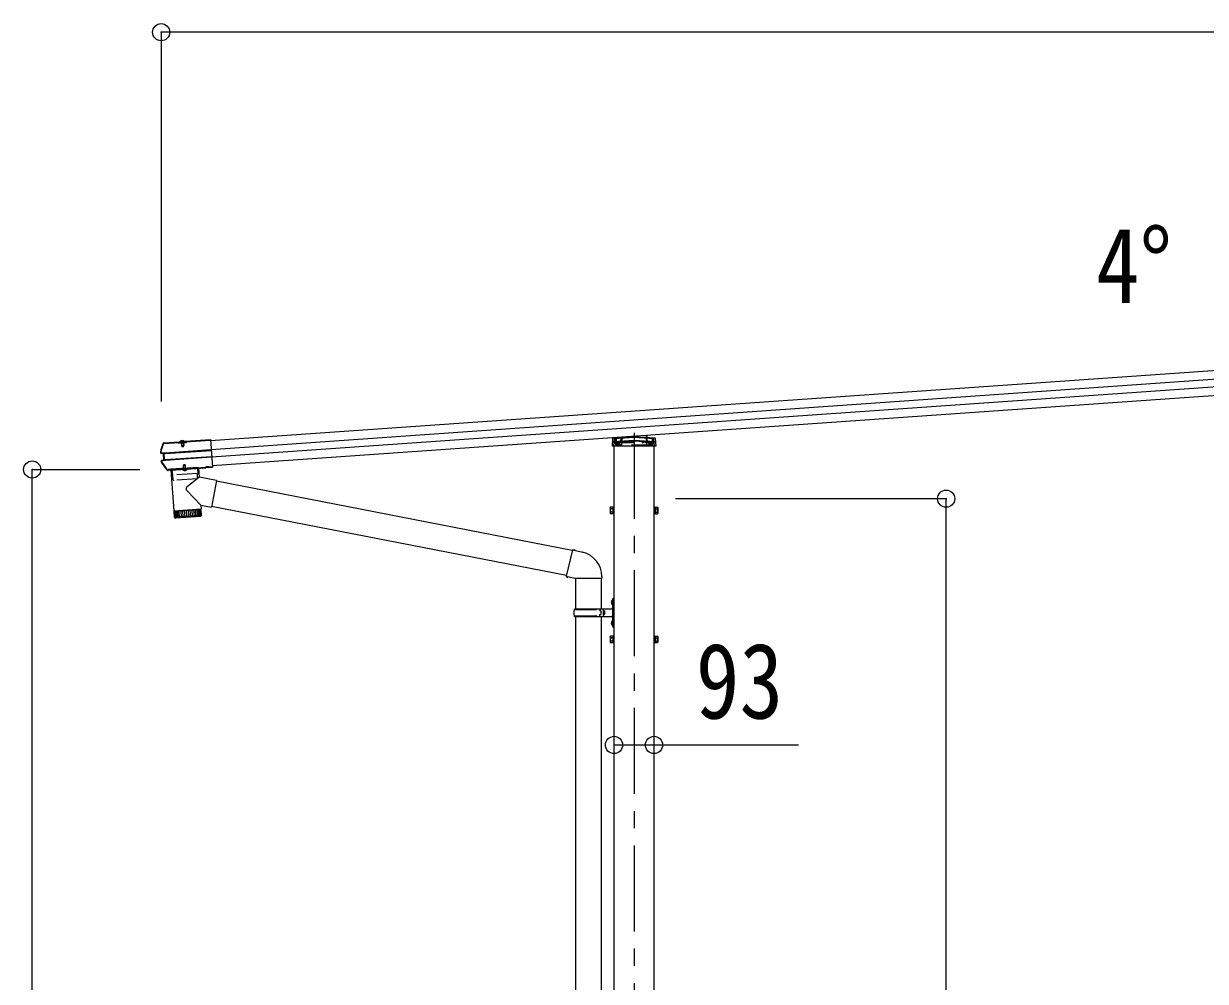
# Model space of a CAD drawing. Units: millimetres at full size, sheet at 1:40; details may follow other scales. Extents: x -11243 to 11243, y -7760 to 7760.
# Drawn here: x 1208 to 3957, y -2171 to 56 of the extents above; entities that cross this region are included whole.
import ezdxf
from ezdxf.enums import TextEntityAlignment as Align

# ---------------------------------------------------------------- set-up
doc = ezdxf.new("R2010")
doc.units = ezdxf.units.MM
doc.header["$LTSCALE"] = 40
doc.header["$PDMODE"] = 32
doc.header["$PDSIZE"] = 40
doc.linetypes.add('CHAIN1', pattern=[8, 5, -1, 1, -1])
doc.linetypes.add('DASHED1', pattern=[1.8, 1.2, -0.6])
for name, color, linetype, lineweight in [('0-1_本体', 5, 'CHAIN1', 9), ('0-3_ELV2', 4, 'Continuous', 9), ('0-6_OTH_LINE', 6, 'Continuous', 9), ('0-7_SHAPE', 4, 'Continuous', 9), ('0-9_OUTLINE', 7, 'Continuous', 9)]:
    doc.layers.add(name, color=color, linetype=linetype, lineweight=lineweight)
doc.styles.add('ＭＳ ゴシック', font='')
doc.styles.get('ＭＳ ゴシック').set_extended_font_data('MS Gothic')

msp = doc.modelspace()

# ---------------------------------------------------------------- linework, layer by layer
at = {"layer": '0-1_本体'}
msp.add_line((2627.85, -895.26), (2627.85, -3894.54), dxfattribs=at)
at = {"layer": '0-3_ELV2'}
for p, q in [((6505.06, -574.27), (1642.5, -914.3)), ((6506.48, -594.58), (1643.92, -934.61)), ((6507.69, -611.82), (1645.13, -951.84)), ((6509.11, -632.13), (1646.55, -972.15)), ((2579.43, -907.4), (2627.85, -904.01)), ((2627.85, -904.01), (2676.26, -907.4)), ((2627.85, -904.01), (2627.85, -904.95)), ((2657.66, -901.48), (2657.95, -906.12)), ((1534.14, -918.68), (1533.95, -918.82)), ((1533.95, -918.82), (1534.05, -920.29)), ((1534.05, -920.29), (1534.18, -920.21)), ((1534.37, -918.66), (1534.14, -918.68)), ((1534.25, -920.17), (1534.14, -918.68)), ((1534.18, -920.21), (1534.25, -920.17)), ((1534.25, -920.17), (1569.86, -917.68)), ((1534.37, -918.66), (1569.75, -916.18)), ((1568.57, -917.89), (1568.71, -919.86)), ((1585.67, -918.67), (1568.71, -919.86)), ((1569.86, -917.68), (1569.75, -916.18)), ((1570, -916.98), (1569.75, -916.18)), ((1569.93, -918.27), (1569.9, -917.8)), ((1584.24, -917.27), (1569.93, -918.27)), ((1583.99, -916.13), (1570.02, -917.11)), ((1570.02, -917.11), (1570.1, -918.26)), ((1571.15, -917.03), (1571.14, -916.83)), ((1582.42, -916.79), (1571.73, -917.54)), ((1574.09, -917.98), (1574.19, -919.47)), ((1574.68, -918.74), (1574.81, -918.22)), ((1574.68, -918.74), (1579.67, -918.39)), ((1574.68, -918.74), (1575.16, -925.62)), ((1575.11, -918.71), (1575.02, -918.21)), ((1575.11, -918.71), (1575.66, -926.51)), ((1575.16, -925.62), (1580.15, -925.27)), ((1579.23, -918.42), (1579.26, -917.91)), ((1579.23, -918.42), (1579.78, -926.22)), ((1579.67, -918.39), (1579.46, -917.9)), ((1579.47, -927.02), (1580.15, -925.27)), ((1579.67, -918.39), (1580.15, -925.27)), ((1580.18, -919.05), (1580.08, -917.56)), ((1581.73, -917.74), (1581.66, -916.84)), ((1582.92, -916.21), (1582.91, -916.01)), ((1584.12, -915.18), (1583.99, -916)), ((1583.99, -916.13), (1584.07, -917.28)), ((1584.12, -915.18), (1642.28, -911.11)), ((1584.22, -916.68), (1584.12, -915.18)), ((1584.2, -916.8), (1584.22, -916.68)), ((1585.53, -916.71), (1584.2, -916.8)), ((1584.2, -916.8), (1584.24, -917.27)), ((1584.22, -916.68), (1642.38, -912.61)), ((1585.53, -916.71), (1585.67, -918.67)), ((1642.28, -911.11), (1646.78, -975.55)), ((2578.91, -915.9), (2627.85, -912.48)), ((2581.35, -4398.68), (2581.35, -926.41)), ((2627.85, -912.48), (2676.78, -915.9)), ((2627.85, -912.48), (2627.85, -913.42)), ((2674.35, -4398.68), (2674.35, -926.41)), ((2677.19, -908.33), (2678.3, -926.41)), ((1533.01, -944.06), (1528.26, -943.49)), ((1534.42, -942.72), (1528.44, -942.01)), ((1529.78, -960.62), (1535.57, -959.05)), ((1533.93, -944), (1533.01, -944.06)), ((1534.9, -957.87), (1533.98, -957.93)), ((1535.34, -942.66), (1534.42, -942.72)), ((1535.57, -959.05), (1534.42, -942.72)), ((1534.65, -944.06), (1535.18, -944.02)), ((1536.48, -958.99), (1535.57, -959.05)), ((1536.12, -957.67), (1535.58, -957.71)), ((1535.95, -942.68), (1535.72, -942.69)), ((1643.95, -935.07), (1536.83, -942.56)), ((1536.83, -958.91), (1537.05, -958.89)), ((1536.91, -943.79), (1644.04, -936.3)), ((1537.88, -957.66), (1645.01, -950.17)), ((1537.97, -958.89), (1645.09, -951.4)), ((1543.01, -981.3), (1543.73, -981.25)), ((1543.38, -982.78), (1543.83, -982.75)), ((1543.73, -981.25), (1543.83, -982.75)), ((1549.99, -981.95), (1544.01, -982.37)), ((1549.89, -980.46), (1549.99, -981.95)), ((1549.99, -981.41), (1550, -981.41)), ((1550.22, -982.31), (1549.99, -981.95)), ((1550.11, -980.81), (1631.52, -975.12)), ((1550.11, -980.81), (1550.22, -982.31)), ((1550.22, -982.31), (1631.62, -976.61)), ((1550.55, -982.27), (1614.4, -977.81)), ((1576.61, -980.7), (1576.59, -980.45)), ((1588.38, -979.88), (1576.61, -980.7)), ((1580.08, -970.19), (1579.4, -971.94)), ((1584.39, -971.59), (1579.4, -971.94)), ((1579.74, -976.74), (1579.4, -971.94)), ((1580.16, -976.61), (1579.77, -970.99)), ((1583.47, -969.95), (1580.08, -970.19)), ((1584.39, -971.59), (1583.47, -969.95)), ((1584.29, -976.32), (1583.89, -970.7)), ((1584.73, -976.39), (1584.39, -971.59)), ((1588.38, -979.88), (1588.36, -979.63)), ((1631.52, -975.12), (1631.62, -976.61)), ((1631.79, -976.23), (1631.62, -976.61)), ((1631.69, -974.74), (1631.79, -976.23)), ((1637.78, -975.82), (1631.79, -976.23)), ((1637.67, -974.32), (1637.78, -975.82)), ((1638, -976.17), (1637.78, -975.82)), ((1637.9, -974.67), (1646.68, -974.06)), ((1637.9, -974.67), (1638, -976.17)), ((1638, -976.17), (1646.78, -975.55)), ((1639.2, -974.58), (1639.3, -976.08)), ((1639.27, -975.68), (1646.76, -975.16)), ((2572.65, -1069.68), (2573.23, -1068.68)), ((2572.65, -1069.68), (2572.65, -1082.68)), ((2578.15, -1068.68), (2573.23, -1068.68)), ((2578.15, -1068.48), (2578.15, -1083.49)), ((2579.75, -1068.93), (2578.15, -1068.93)), ((2675.95, -1068.93), (2677.55, -1068.93)), ((2677.55, -1068.48), (2677.55, -1083.49)), ((2677.55, -1068.48), (2682.46, -1068.48)), ((2683.05, -1069.48), (2682.46, -1068.48)), ((2683.05, -1069.48), (2683.05, -1082.48)), ((2572.65, -1082.68), (2573.23, -1083.69)), ((2578.15, -1072.43), (2573.23, -1072.43)), ((2578.15, -1079.94), (2573.23, -1079.94)), ((2578.15, -1083.69), (2573.23, -1083.69)), ((2578.14, -1076.48), (2579.75, -1076.48)), ((2578.15, -1075.48), (2579.75, -1075.48)), ((2578.15, -1083.03), (2579.75, -1083.03)), ((2677.55, -1075.48), (2675.95, -1075.48)), ((2677.55, -1076.48), (2675.95, -1076.48)), ((2677.55, -1083.03), (2675.95, -1083.03)), ((2677.55, -1072.23), (2682.46, -1072.23)), ((2677.55, -1079.74), (2682.46, -1079.74)), ((2677.55, -1083.49), (2682.46, -1083.49)), ((2683.05, -1082.48), (2682.46, -1083.49)), ((2572.65, -1369.68), (2573.23, -1368.68)), ((2572.65, -1369.68), (2572.65, -1382.68)), ((2578.15, -1368.68), (2573.23, -1368.68)), ((2578.15, -1372.43), (2573.23, -1372.43)), ((2578.15, -1368.48), (2578.15, -1383.49)), ((2579.75, -1368.93), (2578.15, -1368.93)), ((2675.95, -1368.93), (2677.55, -1368.93)), ((2677.55, -1368.48), (2677.55, -1383.49)), ((2677.55, -1368.48), (2682.46, -1368.48)), ((2677.55, -1372.23), (2682.46, -1372.23)), ((2683.05, -1369.48), (2682.46, -1368.48)), ((2683.05, -1369.48), (2683.05, -1382.48)), ((2572.65, -1382.68), (2573.23, -1383.69)), ((2578.15, -1379.94), (2573.23, -1379.94)), ((2578.15, -1383.69), (2573.23, -1383.69)), ((2578.14, -1376.48), (2579.75, -1376.48)), ((2578.15, -1375.48), (2579.75, -1375.48)), ((2578.15, -1383.03), (2579.75, -1383.03)), ((2677.55, -1375.48), (2675.95, -1375.48)), ((2677.55, -1376.48), (2675.95, -1376.48)), ((2677.55, -1383.03), (2675.95, -1383.03)), ((2677.55, -1379.74), (2682.46, -1379.74)), ((2677.55, -1383.49), (2682.46, -1383.49)), ((2683.05, -1382.48), (2682.46, -1383.49))]:
    msp.add_line(p, q, dxfattribs=at)
at = {"layer": '0-3_ELV2', "linetype": 'DASHED1'}
for p, q in [((2627.85, -906.02), (2581.45, -909.26)), ((2597.09, -916.85), (2597.77, -905.66)), ((2599.78, -905.52), (2598.51, -926.41)), ((2674.24, -909.26), (2627.85, -906.02)), ((2655.67, -901.62), (2657.18, -926.41)), ((2657.95, -906.12), (2658.6, -916.85)), ((1572.35, -916.92), (1572.28, -917.17)), ((1572.41, -916.39), (1581.59, -915.75)), ((1572.49, -917.49), (1572.41, -916.39)), ((1574.48, -914.01), (1575.87, -916.38)), ((1574.81, -918.22), (1574.92, -917.83)), ((1574.92, -917.83), (1574.84, -916.72)), ((1574.99, -918.21), (1574.85, -916.22)), ((1575.02, -918.21), (1574.9, -917.62)), ((1577.06, -916.91), (1575.87, -916.38)), ((1577.06, -916.91), (1578.16, -916.22)), ((1579.21, -913.68), (1578.16, -916.22)), ((1579.28, -917.91), (1579.14, -915.92)), ((1579.31, -917.52), (1579.23, -916.41)), ((1579.26, -917.91), (1579.29, -917.31)), ((1579.46, -917.9), (1579.31, -917.52)), ((1581.66, -916.84), (1581.59, -915.75)), ((1581.72, -916.26), (1581.82, -916.5)), ((2578.98, -915.91), (2676.71, -915.91)), ((2581.45, -909.26), (2580.4, -926.41)), ((2580.87, -918.71), (2585.85, -918.71)), ((2580.92, -917.91), (2674.77, -917.91)), ((2627.85, -914.49), (2580.93, -917.77)), ((2584.65, -909.04), (2584.65, -922.68)), ((2584.65, -922.68), (2585.65, -924.41)), ((2670.05, -924.41), (2585.65, -924.41)), ((2585.85, -908.95), (2585.85, -924.41)), ((2587.35, -917.32), (2587.35, -924.41)), ((2590.45, -917.91), (2590.45, -924.41)), ((2590.57, -917.91), (2590.57, -924.41)), ((2590.85, -917.07), (2590.85, -924.41)), ((2590.85, -922.68), (2593.85, -922.68)), ((2593.85, -916.86), (2593.85, -924.41)), ((2601.85, -915.91), (2601.85, -917.91)), ((2606.35, -918.71), (2606.35, -915.99)), ((2607.85, -918.71), (2606.35, -918.71)), ((2607.85, -915.88), (2607.85, -918.71)), ((2674.76, -917.77), (2627.85, -914.49)), ((2647.85, -918.71), (2647.85, -915.88)), ((2647.85, -918.71), (2649.35, -918.71)), ((2649.35, -915.99), (2649.35, -918.71)), ((2653.85, -917.91), (2653.85, -915.91)), ((2661.85, -916.86), (2661.85, -924.41)), ((2661.85, -922.68), (2664.85, -922.68)), ((2664.85, -917.07), (2664.85, -924.41)), ((2665.12, -917.91), (2665.12, -924.41)), ((2665.25, -917.91), (2665.25, -924.41)), ((2668.35, -917.32), (2668.35, -924.41)), ((2669.85, -908.95), (2669.85, -924.41)), ((2669.85, -918.71), (2674.82, -918.71)), ((2670.05, -924.41), (2671.05, -922.68)), ((2671.05, -909.04), (2671.05, -922.68)), ((2675.29, -926.41), (2674.24, -909.26)), ((1580.16, -982.79), (1581.32, -979.99)), ((1582.42, -979.3), (1581.32, -979.99)), ((1582.42, -979.3), (1583.61, -979.83)), ((1585.15, -982.44), (1583.61, -979.83))]:
    msp.add_line(p, q, dxfattribs=at)
at = {"layer": '0-3_ELV2'}
for points in [[(1527.35, -940.36), (1530.16, -930.7), (1533.18, -921.09)], [(1569.86, -917.68), (1569.9, -917.8), (1568.57, -917.89)], [(1581.73, -917.74), (1572.55, -918.38), (1572.49, -917.49)], [(1575.16, -925.62), (1576.08, -927.26), (1579.47, -927.02)], [(2678.3, -926.41), (2577.4, -926.41), (2578.5, -908.33)], [(1529.38, -959.18), (1533.98, -957.93), (1533.01, -944.06)], [(1541.96, -980.82), (1535.4, -971.79), (1529.04, -962.61)], [(1550.11, -980.81), (1549.89, -980.46), (1543.9, -980.87), (1543.73, -981.25)], [(1543.9, -980.87), (1544.01, -982.37), (1543.83, -982.75)], [(1614.83, -976.78), (1614.76, -975.78), (1549.91, -980.31), (1549.98, -981.31)], [(1637.9, -974.67), (1637.67, -974.32), (1631.69, -974.74), (1631.52, -975.12)], [(2581.35, -1067.48), (2579.75, -1067.48), (2579.75, -1084.48), (2581.35, -1084.48)], [(2674.35, -1067.48), (2675.95, -1067.48), (2675.95, -1084.48), (2674.35, -1084.48)], [(2581.35, -1367.48), (2579.75, -1367.48), (2579.75, -1384.48), (2581.35, -1384.48)], [(2674.35, -1367.48), (2675.95, -1367.48), (2675.95, -1384.48), (2674.35, -1384.48)]]:
    msp.add_lwpolyline(points, dxfattribs=at)
for centre, radius, start, end in [((2009.2, -1075.69), 502, 162.04537, 164.31277), ((1534.68, -921.93), 3.19, 103.22631, 162.05142), ((1534.32, -921.46), 1.2, 102.71221, 162.01357), ((1571.69, -916.8), 0.55, 142.43917, 184), ((1571.7, -916.99), 0.545, 184, 274), ((1577.35, -921.15), 7.7, 45.56083, 142.43917), ((1582.38, -916.25), 0.545, 274, 4), ((1582.36, -916.05), 0.55, 4, 45.56083), ((2578.98, -916.9), 1, 94, 176.5), ((2579.5, -908.39), 1, 94, 176.5), ((2676.19, -908.39), 1, 3.5, 86), ((2676.71, -916.9), 1, 3.5, 86), ((1528.59, -940.71), 2.8, 164.31277, 263.16971), ((1528.6, -940.71), 1.3, 164.24366, 263.03582), ((1530.12, -961.88), 2.8, 105.16971, 214.06629), ((1530.12, -961.88), 1.3, 105.30295, 214.13631), ((1943.65, -682.25), 502, 214.06629, 216.59248), ((1543.16, -979.6), 3.19, 216.58984, 274.01289), ((1542.92, -980.11), 1.2, 216.62025, 274.01295), ((1550.98, -981.24), 1, 184, 274), ((1582.15, -975.35), 7.7, 223.98312, 324.01688), ((1613.83, -976.85), 1, 274, 4), ((2575.97, -1070.55), 3.32, 145.61575, 214.38425), ((2679.72, -1070.36), 3.32, 325.61575, 34.38425), ((2585.06, -1076.18), 12.42, 162.41205, 197.58795), ((2575.97, -1081.81), 3.32, 145.61575, 214.38425), ((2679.72, -1081.61), 3.32, 325.61575, 34.38425), ((2670.63, -1075.98), 12.42, 342.41205, 17.58795), ((2585.06, -1376.18), 12.42, 162.41205, 197.58795), ((2575.97, -1370.55), 3.32, 145.61575, 214.38425), ((2679.72, -1370.36), 3.32, 325.61575, 34.38425), ((2670.63, -1375.98), 12.42, 342.41205, 17.58795), ((2575.97, -1381.81), 3.32, 145.61575, 214.38425), ((2679.72, -1381.61), 3.32, 325.61575, 34.38425)]:
    msp.add_arc(centre, radius, start, end, dxfattribs=at)
at = {"layer": '0-3_ELV2', "linetype": 'DASHED1'}
for centre, radius, start, end in [((1571.8, -917.03), 0.5, 274, 344), ((1573.12, -917.14), 0.8, 94, 164), ((1574.34, -916.75), 0.5, 4, 94), ((1579.73, -916.38), 0.5, 94, 184), ((1580.99, -916.59), 0.8, 24, 94), ((1582.28, -916.3), 0.5, 204, 274), ((2578.98, -916.91), 1, 90, 176.5), ((2676.71, -916.91), 1, 3.5, 90)]:
    msp.add_arc(centre, radius, start, end, dxfattribs=at)
at = {"layer": '0-3_ELV2'}
for centre, major_axis, ratio, start_param, end_param in [((1570.22, -920.17), (-0.22, 3.19), 0.014286, 5.9883828, 6.2220988), ((1584.21, -919.19), (-0.22, 3.19), 0.014286, 0.0610865, 0.2948025), ((1536.95, -944.37), (3.03, -0.36), 0.014525, 2.4375911, 3.0658321), ((1537.84, -957.06), (2.95, 0.8), 0.014957, 3.2171785, 3.8372566), ((1536.95, -944.37), (2.99, 0.21), 0.19438, 1.5707963, 2.1939282), ((1536.85, -942.84), (1.52, -0.18), 0.014525, 2.4126357, 3.0658321), ((1536.85, -942.85), (1.5, 0.1), 0.19438, 1.5707963, 2.2034964), ((1537.84, -957.08), (2.99, 0.21), 0.19438, 4.0848352, 4.712389), ((1537.95, -958.59), (1.48, 0.4), 0.014957, 3.2171785, 3.8435615), ((1537.95, -958.6), (1.5, 0.1), 0.19438, 4.0561004, 4.712389)]:
    msp.add_ellipse(centre, major_axis=major_axis, ratio=ratio, start_param=start_param, end_param=end_param, dxfattribs=at)
at = {"layer": '0-6_OTH_LINE'}
for p, q in [((6589.63, 36.4), (1527.8, 36.4)), ((1527.8, 36.4), (1527.8, -822.49)), ((1227.8, -980.79), (1477.8, -980.79)), ((1227.8, -3848.68), (1227.8, -980.79)), ((3353.85, -1048.68), (2724.35, -1048.68)), ((3353.85, -3848.68), (3353.85, -1048.68)), ((2581.35, -1621.38), (2674.35, -1621.38)), ((2674.35, -1621.38), (3010.5, -1621.38))]:
    msp.add_line(p, q, dxfattribs=at)
for p in [(1527.8, 36.4), (1227.8, -980.79), (3353.85, -1048.68), (2581.35, -1621.38), (2674.35, -1621.38)]:
    msp.add_point(p, dxfattribs=at)
at = {"layer": '0-9_OUTLINE'}
for p, q in [((1550.49, -982.28), (1557.11, -1077.05)), ((1614.33, -977.82), (1615.79, -998.62)), ((1615.79, -998.62), (1587.48, -1022.08)), ((1656.54, -1006.55), (1615.79, -998.62)), ((1656.54, -1006.55), (1644.48, -1068.59)), ((2483.92, -1169), (1656.24, -1008.12)), ((1620.35, -1063.89), (1587.08, -1029.41)), ((1620.35, -1063.89), (1620.96, -1072.58)), ((1620.35, -1063.89), (1644.48, -1068.59)), ((2470.32, -1227.48), (1644.79, -1067.01)), ((1557.11, -1077.05), (1620.96, -1072.58)), ((1621.03, -1073.58), (1557.18, -1078.05)), ((1557.18, -1078.05), (1558.32, -1091.05)), ((1558.9, -1092.58), (1557.88, -1078)), ((1558.32, -1091), (1621.71, -1086.57)), ((1559.11, -1077.91), (1560.15, -1092.87)), ((1561.97, -1092.75), (1560.92, -1077.78)), ((1618.92, -1089.77), (1561.52, -1093.78)), ((1561.6, -1076.73), (1561.69, -1077.73)), ((1563.28, -1077.62), (1564.33, -1092.58)), ((1567.19, -1092.38), (1566.14, -1077.42)), ((1570.5, -1092.15), (1569.45, -1077.19)), ((1573.14, -1076.93), (1574.19, -1091.89)), ((1577.15, -1076.65), (1578.19, -1091.61)), ((1581.38, -1076.35), (1582.43, -1091.32)), ((1585.77, -1076.05), (1586.81, -1091.01)), ((1590.22, -1075.74), (1591.27, -1090.7)), ((1594.65, -1075.43), (1595.69, -1090.39)), ((1598.97, -1075.12), (1600.02, -1090.09)), ((1603.1, -1074.84), (1604.15, -1089.8)), ((1606.96, -1074.57), (1608, -1089.53)), ((1610.47, -1074.32), (1611.51, -1089.28)), ((1613.56, -1074.1), (1614.61, -1089.07)), ((1616.18, -1073.92), (1617.22, -1088.88)), ((1616.47, -1072.9), (1616.52, -1073.9)), ((1618.27, -1073.77), (1619.31, -1088.74)), ((1619.79, -1073.67), (1620.84, -1088.63)), ((1621.71, -1086.62), (1621.03, -1073.58)), ((2484.28, -1167.44), (2469.92, -1229.2)), ((2484.28, -1167.44), (2508.6, -1173.25)), ((2469.92, -1229.2), (2490, -1233.74)), ((2469.92, -1229.2), (2473.92, -1231.87)), ((2474.8, -1230.3), (2473.92, -1231.87)), ((2490, -1233.74), (2552.74, -1233.74)), ((2491.37, -1233.74), (2491.37, -1304.74)), ((2551.37, -1233.74), (2551.37, -1304.74)), ((2552.74, -1229.57), (2552.74, -1233.74)), ((2575.04, -1287.59), (2577.09, -1288.59)), ((2576.31, -1285.59), (2576.95, -1285.59)), ((2576.31, -1285.59), (2576.31, -1293.89)), ((2576.95, -1285.59), (2577.35, -1285.99)), ((2577.09, -1288.59), (2577.7, -1289.74)), ((2577.35, -1281.74), (2580.35, -1280.24)), ((2577.35, -1281.74), (2577.35, -1345.74)), ((2580.35, -1280.24), (2580.35, -1347.24)), ((2580.35, -1280.24), (2581.35, -1280.24)), ((2488.37, -1306.74), (2538.71, -1306.74)), ((2489.37, -1304.74), (2575.37, -1304.74)), ((2489.37, -1304.74), (2489.37, -1306.74)), ((2548.37, -1304.74), (2548.37, -1309.24)), ((2548.37, -1309.24), (2550.37, -1309.24)), ((2548.37, -1322.74), (2548.37, -1318.24)), ((2548.37, -1318.24), (2550.37, -1318.24)), ((2550.37, -1309.24), (2550.37, -1318.24)), ((2556.35, -1304.74), (2556.35, -1322.74)), ((2556.35, -1309.24), (2559.35, -1309.24)), ((2556.35, -1318.24), (2559.35, -1318.24)), ((2559.35, -1309.24), (2559.35, -1318.24)), ((2576.31, -1293.89), (2576.95, -1293.89)), ((2488.37, -1320.74), (2538.71, -1320.74)), ((2489.37, -1322.74), (2489.37, -1320.74)), ((2489.37, -1322.74), (2575.37, -1322.74)), ((2491.36, -1322.74), (2491.36, -2464.71)), ((2551.36, -1322.74), (2551.36, -2464.71)), ((2575.04, -1335.59), (2577.09, -1336.59)), ((2576.31, -1333.59), (2576.95, -1333.59)), ((2576.31, -1333.59), (2576.31, -1341.89)), ((2576.31, -1341.89), (2576.95, -1341.89)), ((2576.95, -1333.59), (2576.95, -1341.89)), ((2576.95, -1333.59), (2577.35, -1333.99)), ((2576.95, -1341.89), (2577.35, -1341.49)), ((2577.09, -1336.59), (2577.7, -1337.74)), ((2577.35, -1345.74), (2580.35, -1347.24)), ((2580.35, -1347.24), (2581.35, -1347.24))]:
    msp.add_line(p, q, dxfattribs=at)
at = {"layer": '0-9_OUTLINE', "linetype": 'DASHED1'}
for p, q in [((1552.7, -982.12), (1553.84, -993.59)), ((1612.25, -977.96), (1612.72, -989.47)), ((1612.26, -989.99), (1554.37, -994.04)), ((1555.85, -1005.48), (1554.57, -994.02)), ((1611.79, -1002.05), (1556.38, -1005.93)), ((1612.25, -1001.54), (1611.93, -990.01))]:
    msp.add_line(p, q, dxfattribs=at)
at = {"layer": '0-9_OUTLINE'}
for points in [[(2484.28, -1167.44), (2489, -1167), (2489.15, -1168.61)], [(2575.04, -1291.89), (2577.09, -1290.89), (2577.7, -1289.74)], [(2576.95, -1285.59), (2576.95, -1293.89), (2577.35, -1293.49)], [(2575.04, -1339.89), (2577.09, -1338.89), (2577.7, -1337.74)]]:
    msp.add_lwpolyline(points, dxfattribs=at)
at = {"layer": '0-9_OUTLINE', "linetype": 'DASHED1'}
for centre, start, end in [((1612.22, -989.49), 274, 2.32935), ((1554.33, -993.54), 185.67065, 274), ((1556.35, -1005.43), 186.38594, 274), ((1611.75, -1001.55), 274, 1.61406)]:
    msp.add_arc(centre, 0.5, start, end, dxfattribs=at)
at = {"layer": '0-9_OUTLINE'}
for centre, radius, start, end in [((1590.67, -1025.93), 5, 129.65551, 223.97399), ((1561.31, -1090.79), 3, 185, 274.04832), ((1618.71, -1086.77), 3, 274, 3), ((2494.74, -1229.57), 58, 0, 76.56538), ((2580.64, -1289.74), 6, 136.21765, 223.78235), ((2537.12, -1313.74), 49.25, 171.82876, 180.00002), ((2537.12, -1313.74), 49.25, 180.00002, 188.17127), ((2538.71, -1304.74), 2, 270, 359.99998), ((2575.35, -1302.74), 2, 270, 359.99998), ((2538.71, -1322.74), 2, 0.00005, 90.00004), ((2580.64, -1337.74), 6, 136.21765, 223.78235), ((2575.35, -1324.74), 2, 0.00005, 90.00004)]:
    msp.add_arc(centre, radius, start, end, dxfattribs=at)

# ---------------------------------------------------------------- texts
at = {"layer": '0-6_OTH_LINE', "color": 7, "style": 'ＭＳ ゴシック', "width": 0.85}
msp.add_text('93', height=176, dxfattribs=at).set_placement((2771.37, -1612.9), align=Align.BOTTOM_LEFT)
at = {"layer": '0-7_SHAPE', "color": 7, "style": 'ＭＳ ゴシック', "width": 0.85}
msp.add_text('4°', height=176, dxfattribs=at).set_placement((3702.3, -646.44), align=Align.BOTTOM_LEFT)

doc.saveas('drawing.dxf')
